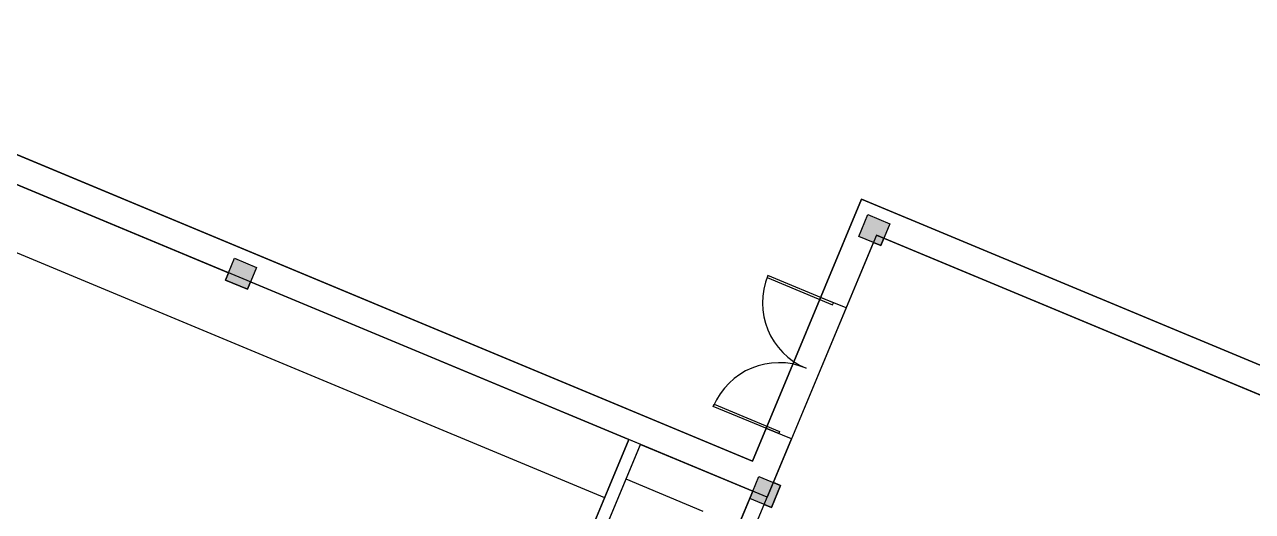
# Model space of a CAD drawing. Header units: inches. Extents: x -2145 to 3863, y -18090 to 4650.
# Drawn here: x -290 to 333, y -14288 to -14041 of the extents above; entities that cross this region are included whole.
import ezdxf

# ---------------------------------------------------------------- set-up
doc = ezdxf.new("R2010")
doc.units = ezdxf.units.IN
doc.header["$LTSCALE"] = 48
doc.header["$MEASUREMENT"] = 0
for name, color, linetype in [('A-COLS', 1, 'CONTINUOUS'), ('A-COLS-GRID', 41, 'CONTINUOUS'), ('A-DOOR', 30, 'CONTINUOUS'), ('A-FURN', 41, 'CONTINUOUS'), ('A-ROOF', 1, 'CONTINUOUS'), ('A-WALLS', 1, 'CONTINUOUS'), ('CAFM_BLDG_OTLN', 41, 'CONTINUOUS'), ('CAFM_Gross', 200, 'CONTINUOUS'), ('CAFM_MeasuredGross', 50, 'CONTINUOUS'), ('CAFM_SPACE', 5, 'CONTINUOUS')]:
    doc.layers.add(name, color=color, linetype=linetype)

msp = doc.modelspace()

# ---------------------------------------------------------------- linework, layer by layer
at = {"layer": 'A-COLS'}
for p, q in [((132.95, -14148.35), (137.56, -14137.28)), ((137.56, -14137.28), (148.64, -14141.89)), ((148.64, -14141.89), (144.02, -14152.97)), ((144.02, -14152.97), (132.95, -14148.35)), ((-188.28, -14170.51), (-183.67, -14159.43)), ((-183.67, -14159.43), (-172.59, -14164.05)), ((-172.59, -14164.05), (-177.21, -14175.12)), ((-177.21, -14175.12), (-188.28, -14170.51)), ((77.56, -14281.28), (82.18, -14270.2)), ((82.18, -14270.2), (93.25, -14274.82)), ((93.25, -14274.82), (88.64, -14285.89)), ((88.64, -14285.89), (77.56, -14281.28))]:
    msp.add_line(p, q, dxfattribs=at)
at = {"layer": 'A-COLS-GRID'}
for points in [[(137.56, -14137.28), (148.64, -14141.89), (132.95, -14148.35), (144.02, -14152.97)], [(-183.67, -14159.43), (-172.59, -14164.05), (-188.28, -14170.51), (-177.21, -14175.12)], [(82.18, -14270.2), (93.25, -14274.82), (77.56, -14281.28), (88.64, -14285.89)]]:
    msp.add_solid(points, dxfattribs=at)
at = {"layer": 'A-DOOR'}
for p, q in [((86.79, -14168.12), (86.36, -14169.16)), ((120.02, -14181.97), (86.79, -14168.12)), ((86.36, -14169.16), (119.59, -14183.01)), ((119.59, -14183.01), (120.02, -14181.97)), ((59.1, -14234.58), (59.53, -14233.55)), ((92.33, -14248.43), (59.1, -14234.58)), ((59.53, -14233.55), (92.76, -14247.39)), ((92.76, -14247.39), (92.33, -14248.43))]:
    msp.add_line(p, q, dxfattribs=at)
for centre, major_axis in [((120.02, -14181.97), (-25.46, 25.46)), ((92.33, -14248.43), (25.46, 25.46))]:
    msp.add_ellipse(centre, major_axis=major_axis, ratio=1, start_param=0.390605, end_param=1.961401, dxfattribs=at)
at = {"layer": 'A-FURN'}
for p, q in [((4.02, -14280.97), (-457.52, -14088.66)), ((53.99, -14287.92), (14.85, -14271.62))]:
    msp.add_line(p, q, dxfattribs=at)
at = {"layer": 'A-ROOF'}
msp.add_lwpolyline([(-452.75, -14040.81), (78.95, -14262.35), (134.33, -14129.43), (954.02, -14470.97)], dxfattribs=at)
at = {"layer": 'A-WALLS'}
for p, q in [((78.95, -14262.35), (-452.75, -14040.81)), ((79.1, -14277.58), (-445.21, -14059.12)), ((134.33, -14129.43), (113.56, -14179.28)), ((134.33, -14129.43), (435.25, -14254.82)), ((141.87, -14147.74), (126.48, -14184.66)), ((141.87, -14147.74), (404.02, -14256.97)), ((126.48, -14184.66), (113.56, -14179.28)), ((78.95, -14262.35), (85.87, -14245.74)), ((98.79, -14251.12), (85.87, -14245.74)), ((-63.52, -14443.06), (16.33, -14251.43)), ((-57.61, -14445.52), (22.24, -14253.89)), ((51.1, -14365.58), (98.79, -14251.12)), ((-17.05, -14508.35), (79.1, -14277.58))]:
    msp.add_line(p, q, dxfattribs=at)
at = {"layer": 'CAFM_BLDG_OTLN'}
msp.add_lwpolyline([(954.02, -14470.97), (134.33, -14129.43), (78.95, -14262.35), (-452.75, -14040.81)], dxfattribs=at)
msp.add_lwpolyline([(954.02, -14470.97), (134.33, -14129.43), (78.95, -14262.35), (-452.75, -14040.81)], dxfattribs=at)
msp.add_lwpolyline([(954.02, -14470.97), (134.33, -14129.43), (78.95, -14262.35), (-452.75, -14040.81)], dxfattribs=at)
at = {"layer": 'CAFM_Gross'}
msp.add_lwpolyline([(954.02, -14470.97), (134.33, -14129.43), (78.95, -14262.35), (-452.75, -14040.81)], dxfattribs=at)
at = {"layer": 'CAFM_MeasuredGross'}
msp.add_lwpolyline([(935.71, -14478.51), (141.87, -14147.74), (86.48, -14280.66), (-445.21, -14059.12)], dxfattribs=at)
at = {"layer": 'CAFM_SPACE'}
for points in [[(-632.51, -14519.04), (-567.67, -14363.43), (-571.36, -14361.89), (-446.75, -14062.81), (-443.05, -14064.35), (-441.52, -14060.66), (-186.75, -14166.81), (-188.28, -14170.51), (-177.21, -14175.12), (-175.67, -14171.43), (16.33, -14251.43), (-109.05, -14552.35), (-493.05, -14392.35), (-558.66, -14549.81)], [(140.33, -14151.43), (144.02, -14152.97), (145.56, -14149.28), (400.33, -14255.43), (398.79, -14259.12), (402.48, -14260.66), (314.79, -14471.12), (311.1, -14469.59), (309.56, -14473.28), (51.1, -14365.58), (84.95, -14284.35), (88.64, -14285.89), (93.25, -14274.82), (89.56, -14273.28), (140.33, -14151.43)], [(22.24, -14253.89), (79.1, -14277.58), (-17.05, -14508.35), (-73.92, -14484.66), (22.24, -14253.89)]]:
    msp.add_lwpolyline(points, close=True, dxfattribs=at)

doc.saveas('drawing.dxf')
